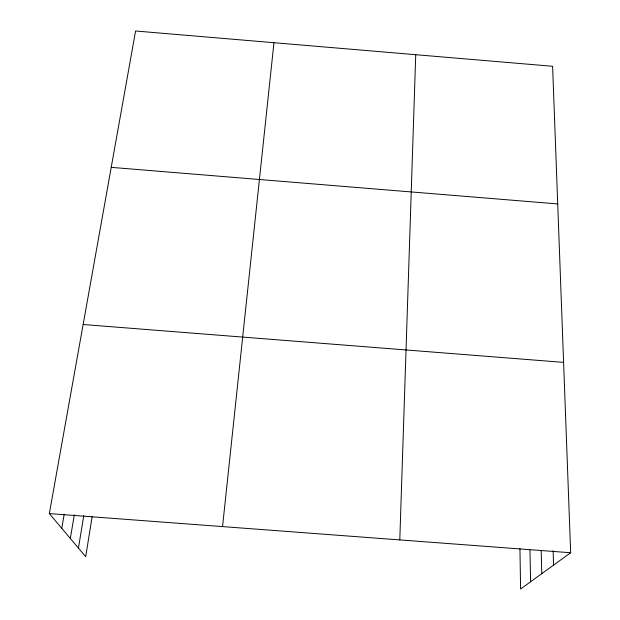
<?xml version="1.0" encoding="UTF-8"?>
<svg xmlns="http://www.w3.org/2000/svg" width="620" height="620" viewBox="0 0 620 620"><rect width="100%" height="100%" fill="white"/><g stroke="black" fill="none" stroke-linecap="round" stroke-linejoin="round"><path stroke-width="0.93" d="M399.792 539.912L415.741 54.7M222.549 526.597L273.955 42.703M92.148 516.568L85.7 556.683L49.337 513.593L135.586 31L552.606 66.278L570.663 552.745L520.599 589L519.94 548.685M78.445 548.08L83.785 515.584M70.331 538.47L74.33 514.732M61.768 528.325L64.216 514.143M49.337 513.593L570.663 552.745M83.134 324.508L563.596 362.375M111.22 167.361L557.713 203.934M553.133 550.715L553.567 565.122M541.198 550.506L541.779 573.663M529.953 550.048L530.604 581.754"/></g></svg>
